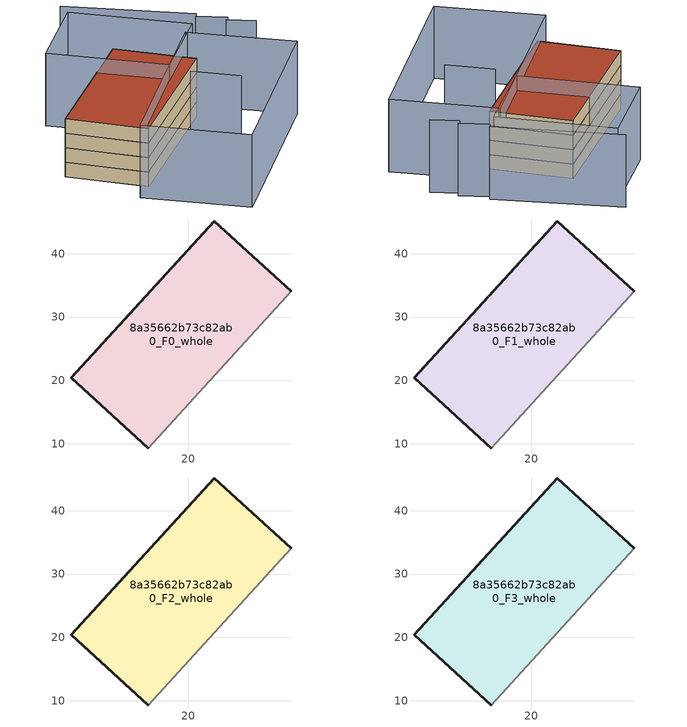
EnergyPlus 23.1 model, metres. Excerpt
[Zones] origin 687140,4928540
8a35662b73c82ab0_F0_whole
 floor ground (EU_floor_Construction): 13.74,9.35 36.23,34.12 24.07,45.16 1.58,20.39 z0
 wall outside (EU_wall_Construction): 13.74,9.35 1.58,20.39 24.07,45.16 36.23,34.12 z0:3
 wall adiabatic (EU_wall_Construction): 36.23,34.12 13.74,9.35 z0:3
8a35662b73c82ab0_F1_whole
 floor to 8a35662b73c82ab0_F0_whole (EU_floor_Construction): 13.74,9.35 36.23,34.12 24.07,45.16 1.58,20.39 z3
 wall outside (EU_wall_Construction): 13.74,9.35 1.58,20.39 24.07,45.16 36.23,34.12 z3:6
 wall adiabatic (EU_wall_Construction): 36.23,34.12 13.74,9.35 z3:6
8a35662b73c82ab0_F2_whole
 floor to 8a35662b73c82ab0_F1_whole (EU_floor_Construction): 13.74,9.35 36.23,34.12 24.07,45.16 1.58,20.39 z6
 wall outside (EU_wall_Construction): 13.74,9.35 1.58,20.39 24.07,45.16 36.23,34.12 z6:9
 wall adiabatic (EU_wall_Construction): 36.23,34.12 13.74,9.35 z6:9
8a35662b73c82ab0_F3_whole
 floor to 8a35662b73c82ab0_F2_whole (EU_floor_Construction): 13.74,9.35 36.23,34.12 24.07,45.16 1.58,20.39 z9
 wall outside (EU_wall_Construction): 13.74,9.35 1.58,20.39 24.07,45.16 36.23,34.12 z9:12
 wall adiabatic (EU_wall_Construction): 36.23,34.12 13.74,9.35 z9:12
 roof outside (EU_roof_Construction): 36.23,34.12 13.74,9.35 1.58,20.39 24.07,45.16 z12
shading: 29.56,23.38 37.25,17.33 / 51.04,38.62 46.14,41.48 / 46.88,42.35 41.65,45.44 / 42.26,46.48 20.95,61.15 / 53.66,26.64 27,-7.7 / 27,-7.7 9.96,5.52 / 9.96,5.52 36.62,39.86 / 36.62,39.86 53.66,26.64 / 8.78,42.91 20.93,57.88 / 20.93,57.88 39.55,42.76 / 39.55,42.76 27.4,27.8 / 27.4,27.8 8.78,42.91 z0:15
[Building]
EU S2 Campaign: North Axis=0; Terrain=City; Solar Distribution=FullExterior
[Site:Location]
Bologna: Latitude=44.5; Longitude=11.25; Time Zone=1; Elevation=37
[SizingPeriod:WeatherFileDays]
AnnualSizingPeriod: Begin Month=1; Begin Day of Month=1; End Month=12; End Day of Month=31; Day of Week for Start Day=Monday; Use Weather File Daylight Saving Period=No; Use Weather File Rain and Snow Indicators=No
[MATERIAL]
EU_InternalMass_Material: Roughness=MediumRough; Thickness=0.1; Conductivity=1; Density=1800; Specific Heat=900; Thermal Absorptance=0.9; Solar Absorptance=0.7; Visible Absorptance=0.7
[MATERIAL:NOMASS] Roughness=MediumRough; Thermal Absorptance=0.9; Solar Absorptance=0.7; Visible Absorptance=0.7
Name | Thermal Resistance
EU_wall_NoMass | 0.937881
EU_roof_NoMass | 0.548572
EU_floor_NoMass | 0.71348
[CONSTRUCTION]
EU_wall_Construction: EU_wall_NoMass
EU_roof_Construction: EU_roof_NoMass
EU_floor_Construction: EU_floor_NoMass
EU_InternalMass_Construction: EU_InternalMass_Material
[ZONE] Type=1; Multiplier=1; Ceiling Height=autocalculate; Volume=1648.8; Floor Area=autocalculate; Part of Total Floor Area=Yes
8a35662b73c82ab0_F0_whole; 8a35662b73c82ab0_F1_whole; 8a35662b73c82ab0_F2_whole; 8a35662b73c82ab0_F3_whole
[INTERNALMASS] Construction=EU_InternalMass_Construction; Surface Area=549.6
Name | Zone or ZoneList
8a35662b73c82ab0_F0_whole_EU_InternalMass | 8a35662b73c82ab0_F0_whole
8a35662b73c82ab0_F1_whole_EU_InternalMass | 8a35662b73c82ab0_F1_whole
8a35662b73c82ab0_F2_whole_EU_InternalMass | 8a35662b73c82ab0_F2_whole
8a35662b73c82ab0_F3_whole_EU_InternalMass | 8a35662b73c82ab0_F3_whole
[OTHEREQUIPMENT] Fuel Type=Electricity; Design Level Calculation Method=Watts/Area; Power per Zone Floor Area=1; Fraction Latent=0; Fraction Radiant=0; Fraction Lost=0; Carbon Dioxide Generation Rate=0; EndUse Subcategory=EU_Step8_InternalGains
Name | Zone or ZoneList or Space or SpaceList | Schedule
EU_Step8_InternalGain_8a35662b73c82ab0_F0_whole_f000 | 8a35662b73c82ab0_F0_whole | EU_Step8_GainSchedule_8a35662b73c82ab0_F0_whole_f000
EU_Step8_InternalGain_8a35662b73c82ab0_F1_whole_f000 | 8a35662b73c82ab0_F1_whole | EU_Step8_GainSchedule_8a35662b73c82ab0_F1_whole_f000
EU_Step8_InternalGain_8a35662b73c82ab0_F2_whole_f000 | 8a35662b73c82ab0_F2_whole | EU_Step8_GainSchedule_8a35662b73c82ab0_F2_whole_f000
EU_Step8_InternalGain_8a35662b73c82ab0_F3_whole_f000 | 8a35662b73c82ab0_F3_whole | EU_Step8_GainSchedule_8a35662b73c82ab0_F3_whole_f000
[ZONEVENTILATION:DESIGNFLOWRATE] Schedule=EU_AlwaysOn; Design Flow Rate Calculation Method=AirChanges/Hour; Air Changes per Hour=0.687892; Ventilation Type=Natural; Fan Pressure Rise=0; Fan Total Efficiency=1; Constant Term Coefficient=1; Temperature Term Coefficient=0; Velocity Term Coefficient=0; Velocity Squared Term Coefficient=0; Minimum Indoor Temperature=-100; Maximum Indoor Temperature=100; Delta Temperature=-100; Minimum Outdoor Temperature=-100; Maximum Outdoor Temperature=100; Maximum Wind Speed=40
Name | Zone or ZoneList or Space or SpaceList
EU_ConstantAir_8a35662b73c82ab0_F0_whole | 8a35662b73c82ab0_F0_whole
EU_ConstantAir_8a35662b73c82ab0_F1_whole | 8a35662b73c82ab0_F1_whole
EU_ConstantAir_8a35662b73c82ab0_F2_whole | 8a35662b73c82ab0_F2_whole
EU_ConstantAir_8a35662b73c82ab0_F3_whole | 8a35662b73c82ab0_F3_whole
[HVACTEMPLATE:THERMOSTAT] Constant Heating Setpoint=20; Constant Cooling Setpoint=50
EU_HeatOnly_8a35662b73c82ab0_F0_whole; EU_HeatOnly_8a35662b73c82ab0_F1_whole; EU_HeatOnly_8a35662b73c82ab0_F2_whole; EU_HeatOnly_8a35662b73c82ab0_F3_whole
[HVACTEMPLATE:ZONE:IDEALLOADSAIRSYSTEM] System Availability Schedule=EU_AlwaysOn; Maximum Heating Supply Air Temperature=50; Minimum Cooling Supply Air Temperature=13; Maximum Heating Supply Air Humidity Ratio=0.0156; Minimum Cooling Supply Air Humidity Ratio=0.0077; Heating Limit=NoLimit; Cooling Limit=NoLimit; Heating Availability Schedule=EU_AlwaysOn; Cooling Availability Schedule=EU_CoolingOff; Dehumidification Control Type=ConstantSensibleHeatRatio; Cooling Sensible Heat Ratio=0.7; Dehumidification Setpoint=60; Humidification Control Type=None; Humidification Setpoint=30; Outdoor Air Method=None; Outdoor Air Flow Rate per Person=0.00944; Outdoor Air Flow Rate per Zone Floor Area=0; Outdoor Air Flow Rate per Zone=0; Demand Controlled Ventilation Type=None; Outdoor Air Economizer Type=NoEconomizer; Heat Recovery Type=None; Sensible Heat Recovery Effectiveness=0.7; Latent Heat Recovery Effectiveness=0.65
Name | Template Thermostat
8a35662b73c82ab0_F0_whole | EU_HeatOnly_8a35662b73c82ab0_F0_whole
8a35662b73c82ab0_F1_whole | EU_HeatOnly_8a35662b73c82ab0_F1_whole
8a35662b73c82ab0_F2_whole | EU_HeatOnly_8a35662b73c82ab0_F2_whole
8a35662b73c82ab0_F3_whole | EU_HeatOnly_8a35662b73c82ab0_F3_whole
[SIZING:ZONE] Zone Cooling Design Supply Air Temperature Input Method=SupplyAirTemperature; Zone Cooling Design Supply Air Temperature=13; Zone Heating Design Supply Air Temperature Input Method=SupplyAirTemperature; Zone Heating Design Supply Air Temperature=50; Zone Cooling Design Supply Air Humidity Ratio=0.008; Zone Heating Design Supply Air Humidity Ratio=0.008; Cooling Design Air Flow Method=DesignDay; Cooling Design Air Flow Rate=0; Cooling Minimum Air Flow per Zone Floor Area=0.000762; Cooling Minimum Air Flow=0; Cooling Minimum Air Flow Fraction=0.2; Heating Design Air Flow Method=DesignDay; Heating Design Air Flow Rate=0; Heating Maximum Air Flow per Zone Floor Area=0.002032; Heating Maximum Air Flow=0.141576; Heating Maximum Air Flow Fraction=0.3; Account for Dedicated Outdoor Air System=No; Dedicated Outdoor Air System Control Strategy=NeutralSupplyAir; Dedicated Outdoor Air Low Setpoint Temperature for Design=autosize; Dedicated Outdoor Air High Setpoint Temperature for Design=autosize; Zone Load Sizing Method=Sensible Load Only No Latent Load; Zone Latent Cooling Design Supply Air Humidity Ratio Input Method=HumidityRatioDifference; Zone Cooling Design Supply Air Humidity Ratio Difference=0.005; Zone Latent Heating Design Supply Air Humidity Ratio Input Method=HumidityRatioDifference; Zone Humidification Design Supply Air Humidity Ratio Difference=0.005
8a35662b73c82ab0_F0_whole; 8a35662b73c82ab0_F1_whole; 8a35662b73c82ab0_F2_whole; 8a35662b73c82ab0_F3_whole
[SCHEDULE:CONSTANT]
Name | Hourly Value
EU_AlwaysOn | 1
EU_CoolingOff | 0
[SCHEDULE:FILE] Column Number=1; Rows to Skip at Top=0; Number of Hours of Data=8760; Column Separator=Comma; Interpolate to Timestep=No; Minutes per Item=60; Adjust Schedule for Daylight Savings=Yes
Name | File
EU_Step8_GainSchedule_8a35662b73c82ab0_F0_whole_f000 | ../../schedules/8a35662b73c82ab0/8a35662b73c82ab0_F0_whole_f000_gain.csv
EU_Step8_GainSchedule_8a35662b73c82ab0_F1_whole_f000 | ../../schedules/8a35662b73c82ab0/8a35662b73c82ab0_F1_whole_f000_gain.csv
EU_Step8_GainSchedule_8a35662b73c82ab0_F2_whole_f000 | ../../schedules/8a35662b73c82ab0/8a35662b73c82ab0_F2_whole_f000_gain.csv
EU_Step8_GainSchedule_8a35662b73c82ab0_F3_whole_f000 | ../../schedules/8a35662b73c82ab0/8a35662b73c82ab0_F3_whole_f000_gain.csv
